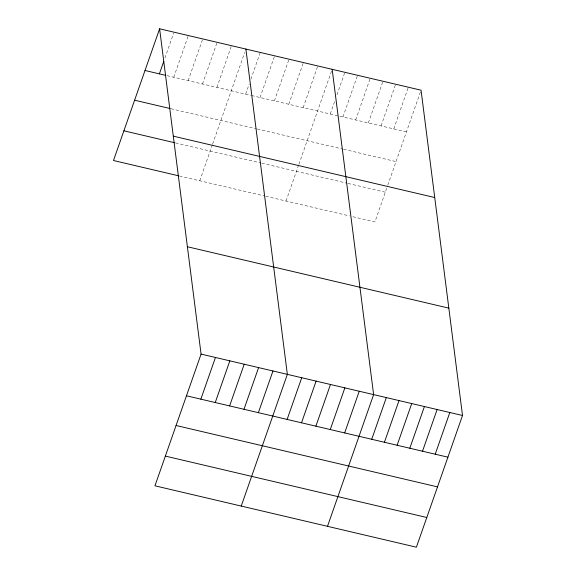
<?xml version="1.0" encoding="UTF-8"?>
<svg xmlns="http://www.w3.org/2000/svg" width="576" height="576" viewBox="0 0 576 576"><rect width="100%" height="100%" fill="white"/><g stroke="black" fill="none" stroke-linecap="round" stroke-linejoin="round"><path stroke-width="0.43" stroke-dasharray="2.88 2.16" d="M164.938 58.025L173.7 33.012M173.765 77.249L188.366 35.554M188.15 80.626L202.745 38.93M202.529 83.995L217.123 42.307M216.907 87.372L231.509 45.684M199.757 180.77L212.364 144.785M212.638 144L244.714 52.394M245.664 94.126L249.17 84.125M250.92 79.121L260.266 52.438M260.042 97.502L274.644 55.814M274.421 100.879L289.022 59.191M288.799 104.256L303.401 62.568M303.178 107.633L317.779 65.945M286.034 201.031L298.634 165.046M298.908 164.261L331.87 70.15M330.257 113.99L334.93 100.649M336.974 94.817L344.858 72.302M342.958 116.978L357.559 75.283M355.658 119.959L370.253 78.264M368.352 122.94L382.954 81.245M381.053 125.921L395.654 84.226M393.754 128.902L408.348 87.214M386.705 188.273L374.926 221.904L352.066 216.54M387.799 185.134L421.049 90.194M167.004 75.658L250.74 95.321M251.582 95.522L406.447 131.882M170.978 108.742L256.406 128.801M257.249 129.002L342.713 149.069M343.555 149.263L396.043 161.59M175.486 142.92L260.914 162.986M261.756 163.181L347.234 183.254M348.077 183.449L385.33 192.197M179.46 176.004L264.888 196.063M265.738 196.265L349.524 215.942"/><path stroke-width="0.86" d="M159.61 28.8L201.074 354.096L154.951 485.806L416.39 547.2L462.514 415.49L421.049 90.194L159.61 28.8L113.486 160.51L178.61 175.81M159.386 73.872L163.771 61.358M200.851 399.161L215.453 357.473M215.237 402.538L229.831 360.85M229.615 405.914L244.217 364.226M243.994 409.291L258.595 367.603M258.372 412.668L272.974 370.98M241.229 506.066L287.352 374.357L245.887 49.061M287.129 419.422L301.73 377.734M301.507 422.798L316.109 381.11M315.886 426.175L330.487 384.487M330.264 429.552L344.866 387.857M344.65 432.929L359.244 391.234M327.499 526.327L373.622 394.61L332.158 69.322M371.722 439.286L386.323 397.598M384.422 442.267L399.024 400.579M397.123 445.248L411.725 403.56M409.817 448.236L424.418 406.541M422.518 451.217L437.119 409.522M435.218 454.198L449.82 412.502M145.008 70.495L165.312 75.262M134.604 100.202L170.129 108.54M173.297 136.145L434.736 197.539M123.89 130.81L174.636 142.726M187.394 246.744L448.834 308.138M201.074 354.096L462.514 415.49M186.473 395.784L447.912 457.178M176.069 425.491L437.515 486.886M165.355 456.098L426.794 517.493"/></g></svg>
